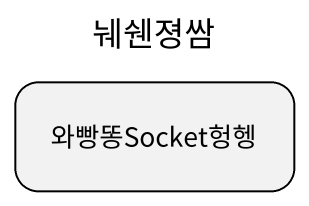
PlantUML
@startuml
title 눼쉔졍쌈
hide empty description
state 와빵똥Socket헝헹
@enduml
